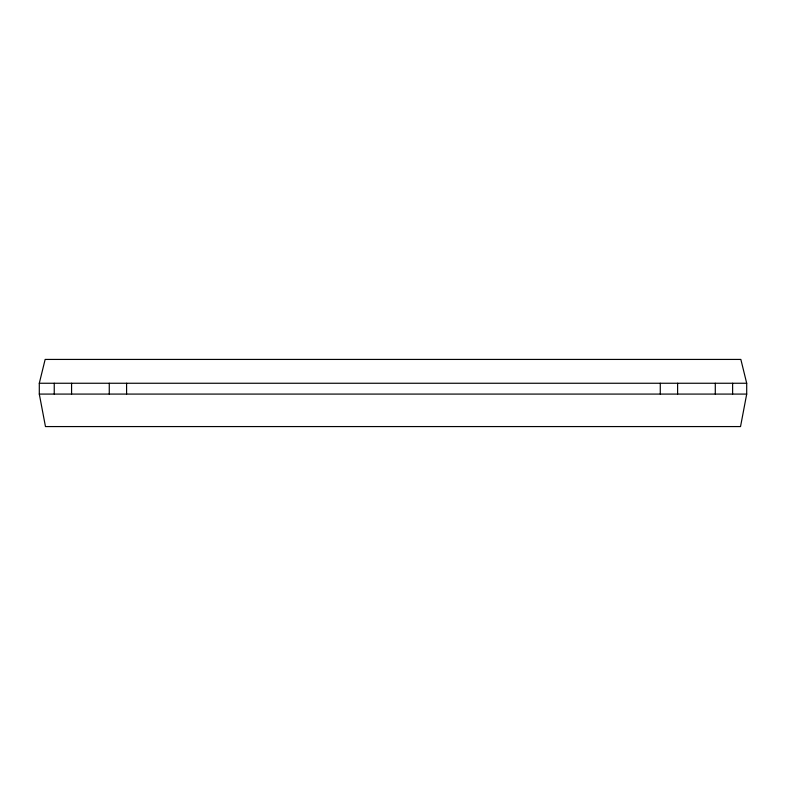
<?xml version="1.0" encoding="UTF-8"?>
<svg xmlns="http://www.w3.org/2000/svg" width="786" height="786" viewBox="0 0 786 786"><rect width="100%" height="100%" fill="white"/><g stroke="black" fill="none" stroke-linecap="round" stroke-linejoin="round"><path stroke-width="1.18" d="M746.7 394.081L740.53 426.572L45.47 426.572L39.3 394.081L39.3 383.254L45.146 359.428L740.854 359.428L746.7 383.254L746.7 394.081L39.3 394.081M39.3 383.254L746.7 383.254M732.621 383.254L732.621 394.081M715.289 383.254L715.289 394.081M677.611 383.254L677.611 394.081M660.279 383.254L660.279 394.081M126.585 383.254L126.585 394.081M109.264 383.254L109.264 394.081M71.575 383.254L71.575 394.081M54.244 383.254L54.244 394.081"/></g></svg>
